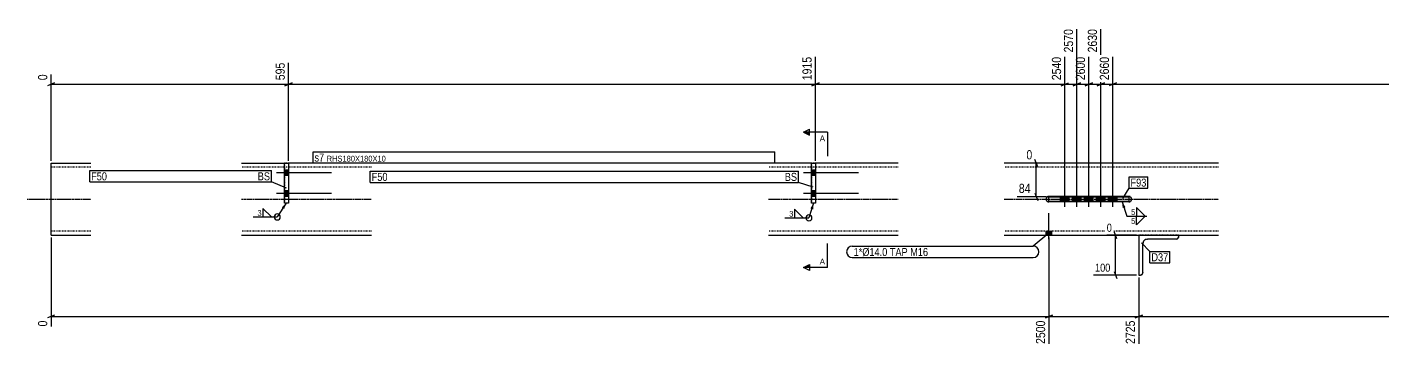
# Model space of a CAD drawing. Header units: millimetres. Extents: x 14 to 51478, y 9 to 1283.
# Drawn here: x 14 to 3411, y 134 to 932 of the extents above; entities that cross this region are included whole.
import ezdxf

# ---------------------------------------------------------------- set-up
doc = ezdxf.new("R2010")
doc.units = ezdxf.units.MM
doc.linetypes.add('DXK_LINE_DOT2', pattern=[3.9198, 1.9599, -1.9599])
doc.linetypes.add('DXK_LINE_DOT3', pattern=[5.9187, 2.979, -0.9799, 0.9799, -0.9799])
for name, color, linetype in [('MÅLSÆTNING', 7, 'Continuous'), ('STÅL', 7, 'Continuous'), ('TEKST', 7, 'Continuous')]:
    doc.layers.add(name, color=color, linetype=linetype)
doc.styles.add('Arial', font='ARIAL.TTF', dxfattribs={"height": 0.2})
doc.styles.add('Arial Narrow', font='ARIALN.TTF', dxfattribs={"height": 0.2})

msp = doc.modelspace()

# ---------------------------------------------------------------- hatches: boundary and pattern name
at = {"layer": 'STÅL', "linetype": 'Continuous'}
for points in [[(669.4, 560.1), (669.4, 574.1), (659.4, 574.1), (659.4, 560.1)], [(1989.4, 560.1), (1989.4, 574.1), (1979.4, 574.1), (1979.4, 560.1)], [(669.4, 508.1), (669.4, 522.1), (659.4, 522.1), (659.4, 508.1)], [(1989.4, 508.1), (1989.4, 522.1), (1979.4, 522.1), (1979.4, 508.1)], [(2625.4, 507.1), (2603.4, 507.1), (2603.4, 495.1), (2625.4, 495.1)], [(2625.4, 507.1), (2603.4, 507.1), (2603.4, 495.1), (2625.4, 495.1)], [(2655.4, 507.1), (2633.4, 507.1), (2633.4, 495.1), (2655.4, 495.1)], [(2655.4, 507.1), (2633.4, 507.1), (2633.4, 495.1), (2655.4, 495.1)], [(2685.4, 507.1), (2663.4, 507.1), (2663.4, 495.1), (2685.4, 495.1)], [(2685.4, 507.1), (2663.4, 507.1), (2663.4, 495.1), (2685.4, 495.1)], [(2715.4, 507.1), (2693.4, 507.1), (2693.4, 495.1), (2715.4, 495.1)], [(2715.4, 507.1), (2693.4, 507.1), (2693.4, 495.1), (2715.4, 495.1)], [(2745.4, 507.1), (2723.4, 507.1), (2723.4, 495.1), (2745.4, 495.1)], [(2745.4, 507.1), (2723.4, 507.1), (2723.4, 495.1), (2745.4, 495.1)], [(2581.4, 421.1), (2567.4, 421.1), (2567.4, 411.1), (2581.4, 411.1)]]:
    msp.add_hatch(color=96, dxfattribs=at).paths.add_polyline_path(points)
at = {"layer": 'TEKST', "linetype": 'Continuous'}
for color, points in [(30, [(1974.4, 668.7), (1974.4, 661.2), (1959.4, 668.7)]), (3, [(652.2, 480.6), (663.5, 491.1), (658.5, 476.5)]), (3, [(652.2, 480.6), (663.5, 491.1), (658.5, 476.5)]), (3, [(1976.7, 477.9), (1984.8, 491.1), (1983.9, 475.7)]), (3, [(1976.7, 477.9), (1984.8, 491.1), (1983.9, 475.7)]), (30, [(1974.4, 337.8), (1974.4, 330.3), (1959.4, 330.3)])]:
    msp.add_hatch(color=color, dxfattribs=at).paths.add_polyline_path(points)

# ---------------------------------------------------------------- linework, layer by layer
at = {"layer": 'MÅLSÆTNING', "color": 7, "linetype": 'Continuous'}
for p, q in [((2644.4, 513.1), (2644.4, 927)), ((2704.4, 513.1), (2704.4, 927)), ((1989.4, 597.1), (1989.4, 857.4)), ((1989.4, 597.1), (1989.4, 857.4)), ((2614.4, 513.1), (2614.4, 857.4)), ((2674.4, 513.1), (2674.4, 857.4)), ((2734.4, 513.1), (2734.4, 857.4)), ((2734.4, 513.1), (2734.4, 857.4)), ((669.4, 597.1), (669.4, 842.8)), ((669.4, 597.1), (669.4, 842.8)), ((83.4, 792.3), (65.4, 785.1)), ((74.4, 597.1), (74.4, 813.5)), ((74.4, 788.7), (669.4, 788.7)), ((678.4, 792.3), (660.4, 785.1)), ((660.4, 785.1), (678.4, 792.3)), ((669.4, 788.7), (1989.4, 788.7)), ((1998.4, 792.3), (1980.4, 785.1)), ((1980.4, 785.1), (1998.4, 792.3)), ((1989.4, 788.7), (2614.4, 788.7)), ((2605.4, 785.1), (2623.4, 792.3)), ((2635.4, 785.1), (2653.4, 792.3)), ((2644.4, 788.7), (2674.4, 788.7)), ((2665.4, 785.1), (2683.4, 792.3)), ((2674.4, 788.7), (2704.4, 788.7)), ((2713.4, 792.3), (2695.4, 785.1)), ((2695.4, 785.1), (2713.4, 792.3)), ((2704.4, 788.7), (2734.4, 788.7)), ((2743.4, 792.3), (2725.4, 785.1)), ((2743.4, 792.3), (2725.4, 785.1)), ((2734.4, 788.7), (3919.4, 788.7)), ((2568.4, 591.1), (2518, 591.1)), ((2546.4, 582.1), (2539.2, 600.1)), ((2542.8, 507.1), (2542.8, 591.1)), ((2539.2, 516.1), (2546.4, 498.1)), ((2568.4, 507.1), (2494.6, 507.1)), ((2793.4, 411.1), (2719.3, 411.1)), ((2744.7, 402.1), (2737.5, 420.1)), ((2741.1, 311.1), (2741.1, 411.1)), ((74.4, 405.1), (74.4, 182.4)), ((2574.4, 405.1), (2574.4, 138.6)), ((2574.4, 405.1), (2574.4, 138.6)), ((2793.4, 311.1), (2686, 311.1)), ((2737.5, 320.1), (2744.7, 302.1)), ((2799.4, 305.1), (2799.4, 138.6)), ((83.4, 210.9), (65.4, 203.7)), ((74.4, 207.3), (2574.4, 207.3)), ((2583.4, 210.9), (2565.4, 203.7)), ((2565.4, 203.7), (2583.4, 210.9)), ((2574.4, 207.3), (2799.4, 207.3)), ((2790.4, 203.7), (2808.4, 210.9))]:
    msp.add_line(p, q, dxfattribs=at)
at = {"layer": 'STÅL', "color": 2, "linetype": 'Continuous'}
for p, q in [((74.4, 436.1), (74.4, 591.1)), ((74.4, 591.1), (174.4, 591.1)), ((551.9, 591.1), (659.4, 591.1)), ((659.4, 491.1), (659.4, 591.1)), ((659.4, 591.1), (669.4, 591.1)), ((669.4, 591.1), (669.4, 491.1)), ((876.9, 591.1), (669.4, 591.1)), ((1979.4, 591.1), (1871.9, 591.1)), ((1979.4, 491.1), (1979.4, 591.1)), ((1979.4, 591.1), (1989.4, 591.1)), ((1989.4, 591.1), (1989.4, 491.1)), ((2196.9, 591.1), (1989.4, 591.1)), ((2999.4, 591.1), (2462.4, 591.1)), ((669.4, 491.1), (659.4, 491.1)), ((1989.4, 491.1), (1979.4, 491.1)), ((2574.4, 508.1), (2571.7, 507.6)), ((2571.7, 494.7), (2574.4, 494.1)), ((2774.4, 508.1), (2574.4, 508.1)), ((2574.4, 495.1), (2574.4, 507.1)), ((2574.4, 507.1), (2774.4, 507.1)), ((2774.4, 495.1), (2574.4, 495.1)), ((2774.4, 494.1), (2574.4, 494.1)), ((2624.4, 495.1), (2624.4, 507.1)), ((2724.4, 495.1), (2724.4, 507.1)), ((2777.1, 507.6), (2774.4, 508.1)), ((2774.4, 507.1), (2774.4, 495.1)), ((2774.4, 494.1), (2777.1, 494.7)), ((74.4, 411.1), (74.4, 436.1)), ((74.4, 411.1), (174.4, 411.1)), ((551.9, 411.1), (876.9, 411.1)), ((1871.9, 411.1), (2196.9, 411.1)), ((2462.4, 411.1), (2999.4, 411.1)), ((2799.4, 411.1), (2799.4, 311.1)), ((2899.4, 411.1), (2899.4, 407.1)), ((2810.3, 393.7), (2809.4, 389.1)), ((2809.4, 317.1), (2809.4, 389.1)), ((2821.4, 401.1), (2816.8, 400.2)), ((2893.4, 401.1), (2821.4, 401.1)), ((2895.7, 401.6), (2893.4, 401.1)), ((2899.4, 407.1), (2898.9, 404.8)), ((2799.4, 311.1), (2803.4, 311.1)), ((2805.7, 311.6), (2803.4, 311.1)), ((2809.4, 317.1), (2808.9, 314.8))]:
    msp.add_line(p, q, dxfattribs=at)
at = {"layer": 'STÅL', "color": 7, "linetype": 'DXK_LINE_DOT2'}
for p, q in [((174.4, 581.1), (74.4, 581.1)), ((876.9, 581.1), (551.9, 581.1)), ((669.4, 591.1), (659.4, 591.1)), ((659.4, 591.1), (659.4, 491.1)), ((669.4, 591.1), (669.4, 491.1)), ((2196.9, 581.1), (1871.9, 581.1)), ((1989.4, 591.1), (1979.4, 591.1)), ((1979.4, 591.1), (1979.4, 491.1)), ((1989.4, 591.1), (1989.4, 491.1)), ((2999.4, 581.1), (2462.4, 581.1)), ((669.4, 491.1), (659.4, 491.1)), ((1989.4, 491.1), (1979.4, 491.1)), ((2571.7, 507.6), (2574.4, 508.1)), ((2574.4, 494.1), (2571.7, 494.7)), ((2774.4, 508.1), (2777.1, 507.6)), ((2777.1, 494.7), (2774.4, 494.1)), ((74.4, 413), (74.4, 436.1)), ((174.4, 421.1), (74.4, 421.1)), ((876.9, 421.1), (551.9, 421.1)), ((2196.9, 421.1), (1871.9, 421.1)), ((2999.4, 421.1), (2462.4, 421.1)), ((2899.4, 411.1), (2799.4, 411.1)), ((2809.4, 389.1), (2810.3, 393.7)), ((2816.8, 400.2), (2821.4, 401.1)), ((2893.4, 401.1), (2895.7, 401.6)), ((2898.9, 404.8), (2899.4, 407.1)), ((2803.4, 311.1), (2805.7, 311.6)), ((2808.9, 314.8), (2809.4, 317.1))]:
    msp.add_line(p, q, dxfattribs=at)
at = {"layer": 'STÅL', "color": 96, "linetype": 'DXK_LINE_DOT2'}
for p, q in [((776.9, 567.1), (639.4, 567.1)), ((669.4, 574.1), (659.4, 574.1)), ((669.4, 560.1), (659.4, 560.1)), ((2096.9, 567.1), (1959.4, 567.1)), ((1989.4, 574.1), (1979.4, 574.1)), ((1989.4, 560.1), (1979.4, 560.1)), ((776.9, 515.1), (639.4, 515.1)), ((669.4, 522.1), (659.4, 522.1)), ((2096.9, 515.1), (1959.4, 515.1)), ((1989.4, 522.1), (1979.4, 522.1)), ((669.4, 508.1), (659.4, 508.1)), ((1989.4, 508.1), (1979.4, 508.1))]:
    msp.add_line(p, q, dxfattribs=at)
at = {"layer": 'STÅL', "color": 96, "linetype": 'Continuous'}
for p, q in [((776.9, 567.1), (639.4, 567.1)), ((669.4, 574.1), (659.4, 574.1)), ((669.4, 560.1), (659.4, 560.1)), ((2096.9, 567.1), (1959.4, 567.1)), ((1989.4, 574.1), (1979.4, 574.1)), ((1989.4, 560.1), (1979.4, 560.1)), ((2614.4, 482.1), (2614.4, 555.1)), ((2614.4, 482.1), (2614.4, 555.1)), ((2644.4, 482.1), (2644.4, 555.1)), ((2644.4, 482.1), (2644.4, 555.1)), ((2674.4, 482.1), (2674.4, 555.1)), ((2674.4, 482.1), (2674.4, 555.1)), ((2704.4, 482.1), (2704.4, 555.1)), ((2704.4, 482.1), (2704.4, 555.1)), ((2734.4, 482.1), (2734.4, 555.1)), ((2734.4, 482.1), (2734.4, 555.1)), ((776.9, 515.1), (639.4, 515.1)), ((669.4, 522.1), (659.4, 522.1)), ((2096.9, 515.1), (1959.4, 515.1)), ((1989.4, 522.1), (1979.4, 522.1)), ((669.4, 508.1), (659.4, 508.1)), ((1989.4, 508.1), (1979.4, 508.1)), ((2603.4, 495.1), (2603.4, 507.1)), ((2603.4, 495.1), (2603.4, 507.1)), ((2625.4, 495.1), (2625.4, 507.1)), ((2625.4, 495.1), (2625.4, 507.1)), ((2633.4, 495.1), (2633.4, 507.1)), ((2633.4, 495.1), (2633.4, 507.1)), ((2655.4, 495.1), (2655.4, 507.1)), ((2655.4, 495.1), (2655.4, 507.1)), ((2663.4, 495.1), (2663.4, 507.1)), ((2663.4, 495.1), (2663.4, 507.1)), ((2685.4, 495.1), (2685.4, 507.1)), ((2685.4, 495.1), (2685.4, 507.1)), ((2693.4, 495.1), (2693.4, 507.1)), ((2693.4, 495.1), (2693.4, 507.1)), ((2715.4, 495.1), (2715.4, 507.1)), ((2715.4, 495.1), (2715.4, 507.1)), ((2723.4, 495.1), (2723.4, 507.1)), ((2723.4, 495.1), (2723.4, 507.1)), ((2745.4, 495.1), (2745.4, 507.1)), ((2745.4, 495.1), (2745.4, 507.1)), ((2574.4, 401.1), (2574.4, 466.1)), ((2567.4, 411.1), (2567.4, 421.1)), ((2581.4, 411.1), (2581.4, 421.1))]:
    msp.add_line(p, q, dxfattribs=at)
at = {"layer": 'STÅL', "color": 7, "linetype": 'DXK_LINE_DOT3'}
for p, q in [((14.4, 501.1), (174.4, 501.1)), ((551.9, 501.1), (876.9, 501.1)), ((1871.9, 501.1), (2196.9, 501.1)), ((2462.4, 501.1), (2999.4, 501.1)), ((2849.4, 361.1), (2849.4, 361.1))]:
    msp.add_line(p, q, dxfattribs=at)
at = {"layer": 'STÅL', "color": 2, "linetype": 'Continuous'}
for centre, radius, start, end in [((2574.4, 501.1), 7, 112.5, 247.5), ((2774.4, 501.1), 7, 292.5, 67.5), ((2821.4, 389.1), 12, 112.5, 157.5), ((2893.4, 407.1), 6, 292.5, 337.5), ((2803.4, 317.1), 6, 292.5, 337.5)]:
    msp.add_arc(centre, radius, start, end, dxfattribs=at)
at = {"layer": 'STÅL', "color": 7, "linetype": 'DXK_LINE_DOT2'}
for centre, radius, start, end in [((2574.4, 501.1), 7, 112.5, 247.5), ((2774.4, 501.1), 7, 292.5, 67.5), ((2821.4, 389.1), 12, 112.5, 157.5), ((2893.4, 407.1), 6, 292.5, 337.5), ((2803.4, 317.1), 6, 292.5, 337.5)]:
    msp.add_arc(centre, radius, start, end, dxfattribs=at)
at = {"layer": 'TEKST', "color": 30, "linetype": 'Continuous'}
for p, q in [((1959.4, 668.7), (1974.4, 676.2)), ((1959.4, 668.7), (1974.4, 661.2)), ((1974.4, 661.2), (1974.4, 676.2)), ((1959.4, 330.3), (1974.4, 337.8)), ((1974.4, 322.8), (1959.4, 330.3)), ((1974.4, 337.8), (1974.4, 322.8))]:
    msp.add_line(p, q, dxfattribs=at)
at = {"layer": 'TEKST', "color": 3, "linetype": 'Continuous'}
for p, q in [((663.5, 491.1), (641.2, 456.6)), ((663.5, 491.1), (641.2, 456.6)), ((1984.8, 491.1), (1973.2, 454.3)), ((1984.8, 491.1), (1973.2, 454.3))]:
    msp.add_line(p, q, dxfattribs=at)
for centre, start, end in [((641.2, 456.6), 90, 270), ((641.2, 456.6), 270, 90), ((1973.2, 454.3), 90, 270), ((1973.2, 454.3), 270, 90)]:
    msp.add_arc(centre, 7.5, start, end, dxfattribs=at)

# ---------------------------------------------------------------- wipeouts: each hides what was drawn before it
at = {"color": 0}
for points in [[(2818.4, 532.5), (2818.4, 553.5), (2778.8, 553.5), (2778.8, 532.5)], [(601.9, 458.4), (601.9, 475.8), (590.3, 475.8), (590.3, 458.4)], [(1933.9, 456.1), (1933.9, 473.5), (1922.4, 473.5), (1922.4, 456.1)], [(2531.4, 358.7), (2531.4, 379.7), (2085.2, 379.7), (2085.2, 358.7)]]:
    msp.add_wipeout(points, dxfattribs=at).dxf.layer = 'TEKST'
at = {"color": 0, "linetype": 'Continuous'}
msp.add_wipeout([(2013.4, 337.8), (2013.4, 352.8), (2000.1, 352.8), (2000.1, 337.8)], dxfattribs=at).dxf.layer = 'TEKST'

# ---------------------------------------------------------------- next in the draw order: linework, layer by layer
at = {"layer": 'TEKST', "color": 3, "linetype": 'Continuous'}
for p, q in [((626.4, 456.6), (604.9, 478.1)), ((604.9, 478.1), (604.9, 456.6)), ((1958.4, 454.3), (1937, 475.7)), ((1937, 475.7), (1937, 454.3)), ((581, 456.6), (641.2, 456.6)), ((604.9, 456.6), (626.4, 456.6)), ((1913.1, 454.3), (1973.2, 454.3)), ((1937, 454.3), (1958.4, 454.3))]:
    msp.add_line(p, q, dxfattribs=at)
at = {"layer": 'TEKST', "color": 7, "linetype": 'Continuous'}
for q in [(2019.4, 390.3), (1959.4, 330.3)]:
    msp.add_line((2019.4, 330.3), q, dxfattribs=at)

# ---------------------------------------------------------------- next in the draw order: texts
at = {"layer": 'TEKST', "color": 3, "style": 'Arial Narrow'}
for p in [(591.5, 459.6), (1923.6, 457.3)]:
    msp.add_text('3', height=14.3, dxfattribs=at).set_placement(p)
at = {"layer": 'TEKST', "color": 3, "linetype": 'Continuous', "style": 'Arial'}
msp.add_text('A', height=14.3, dxfattribs=at).set_placement((2000.1, 337.8))

# ---------------------------------------------------------------- next in the draw order: wipeouts: each hides what was drawn before it
at = {"color": 0, "linetype": 'Continuous'}
for points, layer in [([(2699.6, 931.8), (2666, 931.8), (2666, 863.7), (2699.6, 863.7)], 'MÅLSÆTNING'), ([(1984.6, 862.2), (1951, 862.2), (1951, 794.1), (1984.6, 794.1)], 'MÅLSÆTNING'), ([(2609.6, 862.2), (2576, 862.2), (2576, 794.1), (2609.6, 794.1)], 'MÅLSÆTNING'), ([(69.6, 818.3), (36, 818.3), (36, 794.1), (69.6, 794.1)], 'MÅLSÆTNING'), ([(664.6, 847.6), (631, 847.6), (631, 794.1), (664.6, 794.1)], 'MÅLSÆTNING'), ([(2537.4, 595.9), (2537.4, 629.5), (2513.2, 629.5), (2513.2, 595.9)], 'MÅLSÆTNING'), ([(2533, 511.9), (2533, 545.5), (2494.2, 545.5), (2494.2, 511.9)], 'MÅLSÆTNING'), ([(2736.3, 415.3), (2736.3, 444.7), (2715.1, 444.7), (2715.1, 415.3)], 'MÅLSÆTNING'), ([(2732.5, 315.3), (2732.5, 344.7), (2685.7, 344.7), (2685.7, 315.3)], 'MÅLSÆTNING'), ([(69.6, 201.9), (36, 201.9), (36, 177.6), (69.6, 177.6)], 'MÅLSÆTNING'), ([(2569.6, 201.9), (2536, 201.9), (2536, 133.8), (2569.6, 133.8)], 'MÅLSÆTNING'), ([(2794.6, 201.9), (2761, 201.9), (2761, 133.8), (2794.6, 133.8)], 'MÅLSÆTNING'), ([(2013.4, 646.2), (2013.4, 661.2), (2000.1, 661.2), (2000.1, 646.2)], 'TEKST')]:
    msp.add_wipeout(points, dxfattribs=at).dxf.layer = layer
at = {"color": 0}
for points in [[(758.6, 595.3), (758.6, 616.3), (734.3, 616.3), (734.3, 595.3)], [(585.9, 548.2), (585.9, 569.2), (174.8, 569.2), (174.8, 548.2)], [(1906.3, 546.8), (1906.3, 567.8), (877.7, 567.8), (877.7, 546.8)], [(2818.4, 532.5), (2818.4, 553.5), (2778.8, 553.5), (2778.8, 532.5)], [(2790.7, 460.3), (2790.7, 477.7), (2779.2, 477.7), (2779.2, 460.3)], [(2531.4, 358.7), (2531.4, 379.7), (2085.2, 379.7), (2085.2, 358.7)], [(2873.3, 345.6), (2873.3, 366.6), (2831.1, 366.6), (2831.1, 345.6)]]:
    msp.add_wipeout(points, dxfattribs=at).dxf.layer = 'TEKST'

# ---------------------------------------------------------------- next in the draw order: hatches: boundary and pattern name
at = {"layer": 'TEKST', "linetype": 'Continuous'}
msp.add_hatch(color=3, dxfattribs=at).paths.add_polyline_path([(2759.1, 478.7), (2757.8, 494.1), (2766.2, 481.1)])
msp.add_hatch(color=3, dxfattribs=at).paths.add_polyline_path([(2759.1, 478.7), (2757.8, 494.1), (2766.2, 481.1)])

# ---------------------------------------------------------------- next in the draw order: linework, layer by layer
at = {"layer": 'MÅLSÆTNING', "color": 7, "linetype": 'Continuous'}
for p, q in [((2704.4, 513.1), (2704.4, 927)), ((2614.4, 513.1), (2614.4, 857.4)), ((2674.4, 513.1), (2674.4, 857.4)), ((2799.4, 305.1), (2799.4, 138.6)), ((2808.4, 210.9), (2790.4, 203.7)), ((2799.4, 207.3), (5685.9, 207.3))]:
    msp.add_line(p, q, dxfattribs=at)
at = {"layer": 'TEKST', "color": 7, "linetype": 'Continuous'}
for p, q in [((2019.4, 668.7), (1959.4, 668.7)), ((2019.4, 668.7), (2019.4, 608.7)), ((2775.2, 557.1), (2822, 557.1)), ((2775.2, 528.9), (2775.2, 557.1)), ((2822, 528.9), (2822, 557.1)), ((2759.2, 502.9), (2775.2, 528.9)), ((2775.2, 528.9), (2822, 528.9)), ((2574.4, 416.1), (2535, 383.3)), ((2081.6, 383.3), (2535, 383.3)), ((2081.6, 355.1), (2535, 355.1))]:
    msp.add_line(p, q, dxfattribs=at)
at = {"layer": 'TEKST', "color": 3, "linetype": 'Continuous'}
for p, q in [((2815.3, 458.5), (2793.8, 480)), ((2793.8, 480), (2793.8, 458.5)), ((2793.8, 458.5), (2815.3, 458.5))]:
    msp.add_line(p, q, dxfattribs=at)
at = {"layer": 'TEKST', "color": 7, "linetype": 'Continuous'}
for centre, start, end in [((2081.6, 369.2), 90, 270), ((2535, 369.2), 270, 90)]:
    msp.add_arc(centre, 14.1, start, end, dxfattribs=at)

# ---------------------------------------------------------------- next in the draw order: texts
at = {"layer": 'MÅLSÆTNING', "color": 3, "linetype": 'Continuous', "style": 'Arial Narrow'}
for s, height, p in [('2630', 22.91, (2694.8, 868.5)), ('1915', 22.91, (1979.8, 798.9)), ('2540', 22.91, (2604.8, 798.9)), ('595', 22.91, (659.8, 798.9)), ('0', 22.9, (64.8, 798.9)), ('0', 22.9, (64.8, 182.4)), ('2500', 22.91, (2564.8, 138.6)), ('2725', 22.91, (2789.8, 138.6))]:
    msp.add_text(s, height=height, rotation=90.0002, dxfattribs=at).set_placement(p)
for s, height, p in [('0', 22.9, (2518, 600.7)), ('84', 22.91, (2499, 516.7)), ('0', 20, (2719.3, 419.5)), ('100', 20.04, (2689.9, 319.5))]:
    msp.add_text(s, height=height, dxfattribs=at).set_placement(p)
at = {"layer": 'TEKST', "color": 3, "linetype": 'Continuous', "style": 'Arial'}
msp.add_text('A', height=14.3, dxfattribs=at).set_placement((2000.1, 646.2))
at = {"layer": 'TEKST', "color": 3, "style": 'Arial Narrow'}
for s, height, p in [('F93', 20.04, (2778.8, 532.5)), ('1*Ø14.0 TAP M16', 20.043, (2085.2, 358.7))]:
    msp.add_text(s, height=height, dxfattribs=at).set_placement(p)

# ---------------------------------------------------------------- next in the draw order: wipeouts: each hides what was drawn before it
at = {"color": 0}
for points in [[(758.6, 595.3), (758.6, 616.3), (734.3, 616.3), (734.3, 595.3)], [(585.9, 548.2), (585.9, 569.2), (174.8, 569.2), (174.8, 548.2)], [(1906.3, 546.8), (1906.3, 567.8), (877.7, 567.8), (877.7, 546.8)], [(2873.3, 345.6), (2873.3, 366.6), (2831.1, 366.6), (2831.1, 345.6)]]:
    msp.add_wipeout(points, dxfattribs=at).dxf.layer = 'TEKST'

# ---------------------------------------------------------------- next in the draw order: linework, layer by layer
at = {"layer": 'TEKST', "color": 7, "linetype": 'Continuous'}
for p, q in [((730.7, 591.7), (730.7, 619.9)), ((171.2, 544.6), (171.2, 572.8)), ((874.1, 543.2), (874.1, 571.4)), ((2805.9, 392.1), (2827.5, 370.2)), ((2827.5, 370.2), (2876.9, 370.2)), ((2827.5, 342), (2827.5, 370.2)), ((2827.5, 342), (2876.9, 342)), ((2876.9, 342), (2876.9, 370.2))]:
    msp.add_line(p, q, dxfattribs=at)

# ---------------------------------------------------------------- next in the draw order: texts
at = {"layer": 'TEKST', "color": 3, "style": 'Arial Narrow'}
for s, p in [('F50', (174.8, 548.2)), ('F50', (877.7, 546.8)), ('D37', (2831.1, 345.6))]:
    msp.add_text(s, height=20.04, dxfattribs=at).set_placement(p)

# ---------------------------------------------------------------- next in the draw order: wipeouts: each hides what was drawn before it
at = {"color": 0, "linetype": 'Continuous'}
for points, layer in [([(2729.6, 862.2), (2696, 862.2), (2696, 794.1), (2729.6, 794.1)], 'MÅLSÆTNING'), ([(2790.7, 437.8), (2790.7, 455.2), (2779.2, 455.2), (2779.2, 437.8)], 'TEKST')]:
    msp.add_wipeout(points, dxfattribs=at).dxf.layer = layer
at = {"color": 0}
for points in [[(1883.7, 595.3), (1883.7, 610.3), (764.9, 610.3), (764.9, 595.3)], [(622.9, 548.2), (622.9, 569.2), (592.2, 569.2), (592.2, 548.2)], [(1943.3, 546.8), (1943.3, 567.8), (1912.6, 567.8), (1912.6, 546.8)]]:
    msp.add_wipeout(points, dxfattribs=at).dxf.layer = 'TEKST'

# ---------------------------------------------------------------- next in the draw order: linework, layer by layer
at = {"layer": 'MÅLSÆTNING', "color": 7, "linetype": 'Continuous'}
msp.add_line((2683.4, 792.3), (2665.4, 785.1), dxfattribs=at)
at = {"layer": 'TEKST', "color": 3, "linetype": 'Continuous'}
for p, q in [((2757.8, 494.1), (2769.9, 458.5)), ((2757.8, 494.1), (2769.9, 458.5)), ((2769.9, 458.5), (2819.5, 458.5)), ((2793.8, 458.5), (2815.3, 458.5)), ((2815.3, 458.5), (2793.8, 437.1)), ((2793.8, 437.1), (2793.8, 458.5))]:
    msp.add_line(p, q, dxfattribs=at)

# ---------------------------------------------------------------- next in the draw order: texts
at = {"layer": 'MÅLSÆTNING', "color": 3, "linetype": 'Continuous', "style": 'Arial Narrow'}
msp.add_text('2660', height=22.91, rotation=90.0002, dxfattribs=at).set_placement((2724.8, 798.9))
at = {"layer": 'TEKST', "color": 3, "style": 'Arial Narrow'}
msp.add_text('5', height=14.3, dxfattribs=at).set_placement((2780.4, 461.5))
at = {"layer": 'TEKST', "color": 3, "linetype": 'Continuous', "style": 'Arial Narrow'}
msp.add_text('5', height=14.3, dxfattribs=at).set_placement((2780.4, 439))

# ---------------------------------------------------------------- next in the draw order: wipeouts: each hides what was drawn before it
at = {"color": 0}
for points in [[(1883.7, 595.3), (1883.7, 610.3), (764.9, 610.3), (764.9, 595.3)], [(622.9, 548.2), (622.9, 569.2), (592.2, 569.2), (592.2, 548.2)], [(1943.3, 546.8), (1943.3, 567.8), (1912.6, 567.8), (1912.6, 546.8)]]:
    msp.add_wipeout(points, dxfattribs=at).dxf.layer = 'TEKST'

# ---------------------------------------------------------------- next in the draw order: linework, layer by layer
at = {"layer": 'TEKST', "color": 7, "linetype": 'Continuous'}
for p, q in [((730.7, 619.9), (1887.3, 619.9)), ((1887.3, 591.7), (1887.3, 619.9)), ((730.7, 591.7), (1887.3, 591.7)), ((171.2, 572.8), (626.5, 572.8)), ((171.2, 544.6), (626.5, 544.6)), ((626.5, 544.6), (626.5, 572.8)), ((664.5, 528.2), (626.5, 544.6)), ((874.1, 571.4), (1946.9, 571.4)), ((1946.9, 543.2), (1946.9, 571.4)), ((874.1, 543.2), (1946.9, 543.2)), ((1984.1, 531.2), (1946.9, 543.2))]:
    msp.add_line(p, q, dxfattribs=at)

# ---------------------------------------------------------------- next in the draw order: texts
at = {"layer": 'TEKST', "color": 3, "style": 'Arial Narrow'}
for s, height, p in [('s7', 20.04, (734.3, 595.3)), ('RHS180X180X10', 14.316, (764.9, 595.3)), ('BS', 20.04, (592.2, 548.2)), ('BS', 20.04, (1912.6, 546.8))]:
    msp.add_text(s, height=height, dxfattribs=at).set_placement(p)

# ---------------------------------------------------------------- next in the draw order: wipeouts: each hides what was drawn before it
at = {"color": 0, "linetype": 'Continuous'}
msp.add_wipeout([(2669.6, 862.2), (2636, 862.2), (2636, 794.1), (2669.6, 794.1)], dxfattribs=at).dxf.layer = 'MÅLSÆTNING'

# ---------------------------------------------------------------- next in the draw order: linework, layer by layer
at = {"layer": 'MÅLSÆTNING', "color": 7, "linetype": 'Continuous'}
for p, q in [((2644.4, 513.1), (2644.4, 927)), ((2605.4, 785.1), (2623.4, 792.3)), ((2614.4, 788.7), (2644.4, 788.7)), ((2653.4, 792.3), (2635.4, 785.1))]:
    msp.add_line(p, q, dxfattribs=at)

# ---------------------------------------------------------------- next in the draw order: texts
at = {"layer": 'MÅLSÆTNING', "color": 3, "linetype": 'Continuous', "style": 'Arial Narrow'}
msp.add_text('2600', height=22.91, rotation=90.0002, dxfattribs=at).set_placement((2664.8, 798.9))

# ---------------------------------------------------------------- next in the draw order: wipeouts: each hides what was drawn before it
at = {"color": 0, "linetype": 'Continuous'}
msp.add_wipeout([(2639.6, 931.8), (2606, 931.8), (2606, 863.7), (2639.6, 863.7)], dxfattribs=at).dxf.layer = 'MÅLSÆTNING'

# ---------------------------------------------------------------- next in the draw order: texts
at = {"layer": 'MÅLSÆTNING', "color": 3, "linetype": 'Continuous', "style": 'Arial Narrow'}
msp.add_text('2570', height=22.91, rotation=90.0002, dxfattribs=at).set_placement((2634.8, 868.5))

doc.saveas('drawing.dxf')
